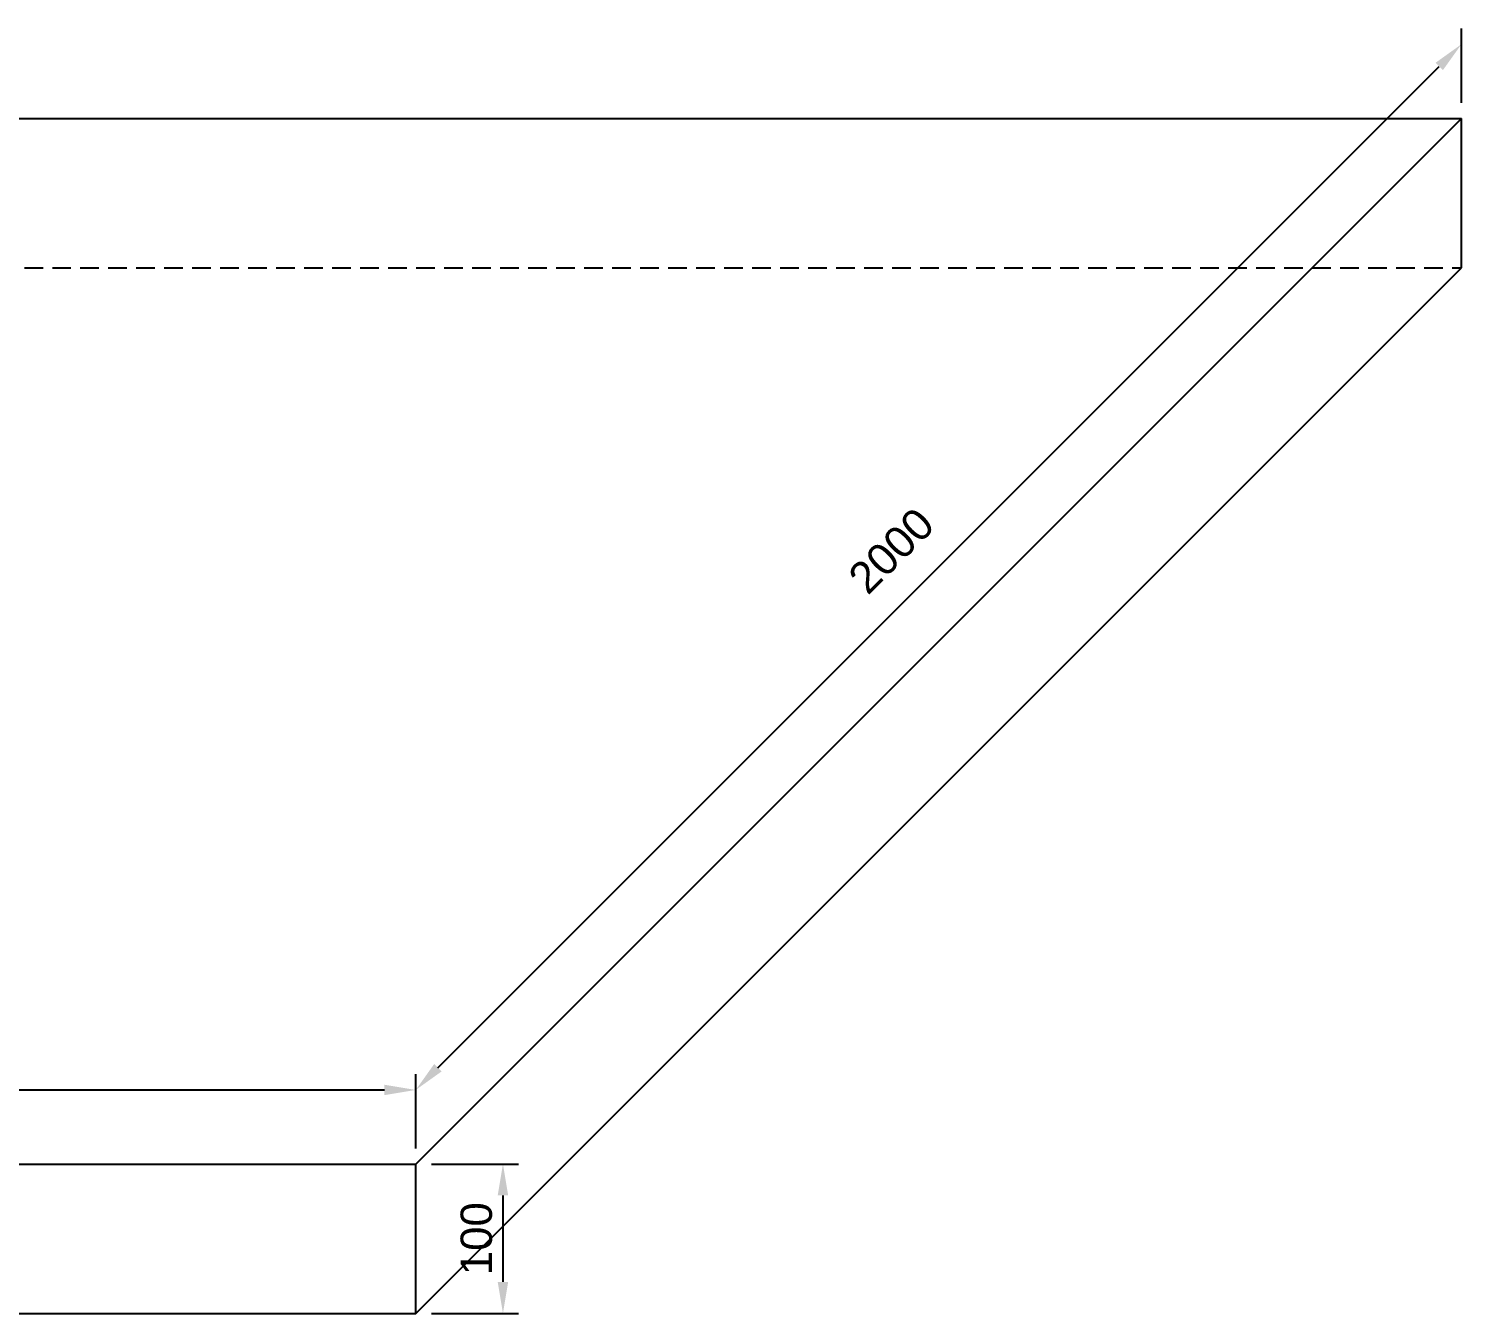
# Model space of a CAD drawing. Header units: inches. Extents: x -873 to 1827, y 0 to 1106.
# Drawn here: x 868 to 1827, y 245 to 1106 of the extents above; entities that cross this region are included whole.
import ezdxf

# ---------------------------------------------------------------- set-up
doc = ezdxf.new("R2010")
doc.units = ezdxf.units.IN
doc.header["$MEASUREMENT"] = 0
doc.linetypes.add('HIDDEN2', pattern=[0.1875, 0.125, -0.0625])
doc.styles.add('ROMANS', font='romans.shx', dxfattribs={"width": 0.9, "bigfont": 'whgtxt.shx'})
doc.styles.get("Standard").update_dxf_attribs({"font": 'arial.ttf'})
doc.dimstyles.new('1-7', dxfattribs={"dimscale": 7, "dimtxt": 3, "dimasz": 3, "dimexe": 1.5, "dimexo": 1.5, "dimgap": 1, "dimtad": 1, "dimdec": 1, "dimzin": 12, "dimdsep": 46, "dimtxsty": 'ROMANS', "dimcen": 0.09, "dimclrd": 6, "dimclre": 6, "dimclrt": 4, "dimadec": 0, "dimazin": 0, "dimtfac": 1, "dimtdec": 1, "dimtmove": 2, "dimatfit": 3, "dimfxl": 1, "dimtolj": 1, "dimtzin": 12, "dimarcsym": 0})

# ---------------------------------------------------------------- blocks, each defined once
blk = doc.blocks.new('*D11')
at = {"color": 6, "lineweight": -2, "transparency": 16777216}
for p, q in [((127.1, 355.77), (127.1, 405.41)), ((1127.1, 355.77), (1127.1, 405.41)), ((148.1, 394.91), (1106.1, 394.91))]:
    blk.add_line(p, q, dxfattribs=at)
at = {"color": 6, "transparency": 16777216}
for points in [[(148.1, 398.41), (148.1, 391.41), (127.1, 394.91)], [(1106.1, 398.41), (1106.1, 391.41), (1127.1, 394.91)]]:
    blk.add_solid(points, dxfattribs=at)
at = {"layer": 'Defpoints', "color": 0, "transparency": 16777216}
for p in [(1127.1, 394.91), (127.1, 345.27), (1127.1, 345.27)]:
    blk.add_point(p, dxfattribs=at)
at = {"color": 4, "transparency": 16777216, "insert": (627.1, 412.63), "char_height": 21, "attachment_point": 5}
blk.add_mtext('\\A1;1000', dxfattribs=at)
blk = doc.blocks.new('*D12')
at = {"color": 6, "lineweight": -2, "transparency": 16777216}
for p, q in [((1137.6, 345.27), (1196.03, 345.27)), ((1185.53, 324.27), (1185.53, 266.27)), ((1137.6, 245.27), (1196.03, 245.27))]:
    blk.add_line(p, q, dxfattribs=at)
at = {"color": 6, "transparency": 16777216}
for points in [[(1182.03, 324.27), (1189.03, 324.27), (1185.53, 345.27)], [(1182.03, 266.27), (1189.03, 266.27), (1185.53, 245.27)]]:
    blk.add_solid(points, dxfattribs=at)
at = {"layer": 'Defpoints', "color": 0, "transparency": 16777216}
for p in [(1127.1, 345.27), (1127.1, 245.27), (1185.53, 245.27)]:
    blk.add_point(p, dxfattribs=at)
at = {"color": 4, "transparency": 16777216, "insert": (1167.81, 295.27), "char_height": 21, "attachment_point": 5, "rotation": 90}
blk.add_mtext('\\A1;100', dxfattribs=at)

msp = doc.modelspace()

# ---------------------------------------------------------------- linework, layer by layer
at = {"color": 6}
for p, q in [((1827.46, 1056.14), (1827.46, 1105.78)), ((1141.94, 409.76), (1812.61, 1080.43))]:
    msp.add_line(p, q, dxfattribs=at)
for p, q in [((840.84, 1045.64), (1827.46, 1045.64)), ((1127.1, 345.27), (1827.46, 1045.64)), ((1827.46, 945.64), (1827.46, 1045.64)), ((1127.1, 245.27), (1827.46, 945.64)), ((140.48, 345.27), (1127.1, 345.27)), ((1127.1, 245.27), (1127.1, 345.27)), ((127.1, 245.27), (1127.1, 245.27))]:
    msp.add_line(p, q)
at = {"linetype": 'HIDDEN2', "ltscale": 100}
msp.add_line((827.46, 945.64), (1827.46, 945.64), dxfattribs=at)
at = {"color": 6}
for points in [[(1810.14, 1082.9), (1815.09, 1077.95), (1827.46, 1095.28)], [(1139.47, 412.24), (1144.42, 407.29), (1127.1, 394.91)]]:
    msp.add_solid(points, dxfattribs=at)

# ---------------------------------------------------------------- texts
at = {"color": 4, "insert": (1445.66, 756.1), "char_height": 21, "attachment_point": 5, "rotation": 45}
msp.add_mtext('\\A1;2000', dxfattribs=at)

# ---------------------------------------------------------------- dimensions: what is measured, and where the dimension line sits
dim = msp.add_linear_dim(base=(1127.1, 394.91), p1=(127.1, 345.27), p2=(1127.1, 345.27), dimstyle='1-7', override={"dimtxsty": 'Standard'})
dim.commit()
dim.dimension.update_dxf_attribs({"geometry": '*D11', "text_midpoint": (627.1, 412.63)})
dim = msp.add_linear_dim(base=(1185.53, 245.27), p1=(1127.1, 345.27), p2=(1127.1, 245.27), angle=90, dimstyle='1-7', override={"dimtxsty": 'Standard'})
dim.commit()
dim.dimension.update_dxf_attribs({"geometry": '*D12', "text_midpoint": (1167.81, 295.27)})

doc.saveas('drawing.dxf')
